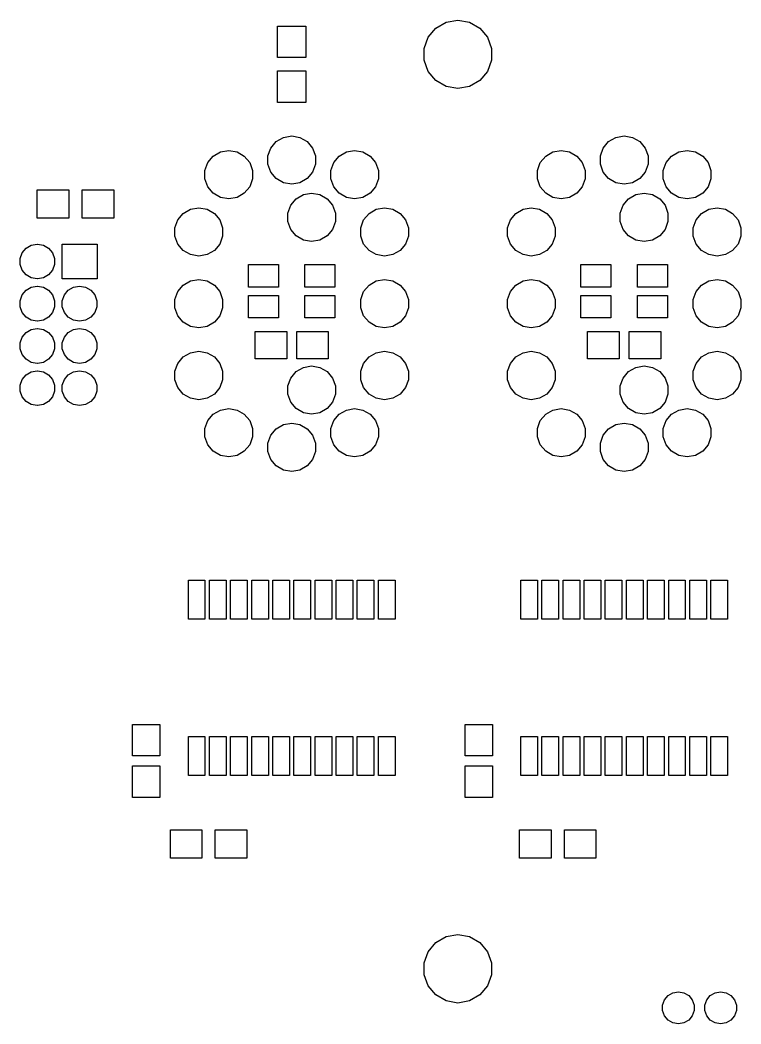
# Model space of a CAD drawing. Extents: x 74 to 226, y -103 to -43.
# Drawn here: x 73.7 to 117, y -103.3 to -42.9 of the extents above; entities that cross this region are included whole.
import ezdxf

# ---------------------------------------------------------------- set-up
doc = ezdxf.new("R2010")
doc.units = 0
doc.header["$MEASUREMENT"] = 0
doc.layers.add('BLACK', color=7, linetype='CONTINUOUS')

msp = doc.modelspace()

# ---------------------------------------------------------------- linework, layer by layer
at = {"layer": 'Black'}
for p, q in [((89.15, -45.2), (89.15, -43.3)), ((89.15, -43.3), (90.85, -43.3)), ((90.85, -43.3), (90.85, -45.2)), ((98.2179, -43.9711), (98.6773, -43.4236)), ((98.6773, -43.4236), (99.2962, -43.0663)), ((99.2962, -43.0663), (100, -42.9422)), ((100, -42.9422), (100.704, -43.0663)), ((100.704, -43.0663), (101.323, -43.4236)), ((101.323, -43.4236), (101.782, -43.9711)), ((97.9734, -44.6427), (98.2179, -43.9711)), ((101.782, -43.9711), (102.027, -44.6427)), ((97.9734, -45.3573), (97.9734, -44.6427)), ((102.027, -44.6427), (102.027, -45.3573)), ((90.85, -45.2), (89.15, -45.2)), ((98.2179, -46.0289), (97.9734, -45.3573)), ((102.027, -45.3573), (101.782, -46.0289)), ((89.15, -47.9), (89.15, -46)), ((89.15, -46), (90.85, -46)), ((90.85, -46), (90.85, -47.9)), ((98.6773, -46.5764), (98.2179, -46.0289)), ((101.782, -46.0289), (101.323, -46.5764)), ((99.2962, -46.9337), (98.6773, -46.5764)), ((100, -47.0578), (99.2962, -46.9337)), ((100.704, -46.9337), (100, -47.0578)), ((101.323, -46.5764), (100.704, -46.9337)), ((90.85, -47.9), (89.15, -47.9)), ((89.0644, -50.249), (89.5022, -49.9962)), ((89.5022, -49.9962), (90, -49.9085)), ((90, -49.9085), (90.4978, -49.9962)), ((90.4978, -49.9962), (90.9356, -50.249)), ((109.064, -50.249), (109.502, -49.9962)), ((109.502, -49.9962), (110, -49.9085)), ((110, -49.9085), (110.498, -49.9962)), ((110.498, -49.9962), (110.936, -50.249)), ((88.5666, -51.1112), (88.7395, -50.6362)), ((88.7395, -50.6362), (89.0644, -50.249)), ((90.9356, -50.249), (91.2605, -50.6362)), ((91.2605, -50.6362), (91.4334, -51.1112)), ((108.567, -51.1112), (108.739, -50.6362)), ((108.739, -50.6362), (109.064, -50.249)), ((110.936, -50.249), (111.261, -50.6362)), ((111.261, -50.6362), (111.433, -51.1112)), ((84.9535, -51.5102), (85.2784, -51.123)), ((85.2784, -51.123), (85.7162, -50.8702)), ((85.7162, -50.8702), (86.214, -50.7825)), ((86.214, -50.7825), (86.7118, -50.8702)), ((86.7118, -50.8702), (87.1496, -51.123)), ((87.1496, -51.123), (87.4745, -51.5102)), ((88.5666, -51.6168), (88.5666, -51.1112)), ((91.4334, -51.1112), (91.4334, -51.6168)), ((92.5255, -51.5102), (92.8504, -51.123)), ((92.8504, -51.123), (93.2882, -50.8702)), ((93.2882, -50.8702), (93.786, -50.7825)), ((93.786, -50.7825), (94.2838, -50.8702)), ((94.2838, -50.8702), (94.7216, -51.123)), ((94.7216, -51.123), (95.0465, -51.5102)), ((104.953, -51.5102), (105.278, -51.123)), ((105.278, -51.123), (105.716, -50.8702)), ((105.716, -50.8702), (106.214, -50.7825)), ((106.214, -50.7825), (106.712, -50.8702)), ((106.712, -50.8702), (107.15, -51.123)), ((107.15, -51.123), (107.475, -51.5102)), ((108.567, -51.6168), (108.567, -51.1112)), ((111.433, -51.1112), (111.433, -51.6168)), ((112.525, -51.5102), (112.85, -51.123)), ((112.85, -51.123), (113.288, -50.8702)), ((113.288, -50.8702), (113.786, -50.7825)), ((113.786, -50.7825), (114.284, -50.8702)), ((114.284, -50.8702), (114.722, -51.123)), ((114.722, -51.123), (115.047, -51.5102)), ((84.7806, -51.9852), (84.9535, -51.5102)), ((87.4745, -51.5102), (87.6474, -51.9852)), ((88.7395, -52.0918), (88.5666, -51.6168)), ((91.4334, -51.6168), (91.2605, -52.0918)), ((92.3526, -51.9852), (92.5255, -51.5102)), ((95.0465, -51.5102), (95.2194, -51.9852)), ((104.781, -51.9852), (104.953, -51.5102)), ((107.475, -51.5102), (107.647, -51.9852)), ((108.739, -52.0918), (108.567, -51.6168)), ((111.433, -51.6168), (111.261, -52.0918)), ((112.353, -51.9852), (112.525, -51.5102)), ((115.047, -51.5102), (115.219, -51.9852)), ((84.7806, -52.4908), (84.7806, -51.9852)), ((84.9535, -52.9658), (84.7806, -52.4908)), ((87.6474, -52.4908), (87.4745, -52.9658)), ((87.6474, -51.9852), (87.6474, -52.4908)), ((89.0644, -52.479), (88.7395, -52.0918)), ((89.5022, -52.7318), (89.0644, -52.479)), ((90.9356, -52.479), (90.4978, -52.7318)), ((91.2605, -52.0918), (90.9356, -52.479)), ((92.3526, -52.4908), (92.3526, -51.9852)), ((92.5255, -52.9658), (92.3526, -52.4908)), ((95.2194, -52.4908), (95.0465, -52.9658)), ((95.2194, -51.9852), (95.2194, -52.4908)), ((104.781, -52.4908), (104.781, -51.9852)), ((104.953, -52.9658), (104.781, -52.4908)), ((107.647, -52.4908), (107.475, -52.9658)), ((107.647, -51.9852), (107.647, -52.4908)), ((109.064, -52.479), (108.739, -52.0918)), ((109.502, -52.7318), (109.064, -52.479)), ((110.936, -52.479), (110.498, -52.7318)), ((111.261, -52.0918), (110.936, -52.479)), ((112.353, -52.4908), (112.353, -51.9852)), ((112.525, -52.9658), (112.353, -52.4908)), ((115.219, -52.4908), (115.047, -52.9658)), ((115.219, -51.9852), (115.219, -52.4908)), ((85.2784, -53.353), (84.9535, -52.9658)), ((87.4745, -52.9658), (87.1496, -53.353)), ((90, -52.8195), (89.5022, -52.7318)), ((90.4978, -52.7318), (90, -52.8195)), ((92.8504, -53.353), (92.5255, -52.9658)), ((95.0465, -52.9658), (94.7216, -53.353)), ((105.278, -53.353), (104.953, -52.9658)), ((107.475, -52.9658), (107.15, -53.353)), ((110, -52.8195), (109.502, -52.7318)), ((110.498, -52.7318), (110, -52.8195)), ((112.85, -53.353), (112.525, -52.9658)), ((115.047, -52.9658), (114.722, -53.353)), ((74.7, -54.85), (74.7, -53.15)), ((74.7, -53.15), (76.6, -53.15)), ((76.6, -53.15), (76.6, -54.85)), ((77.4, -54.85), (77.4, -53.15)), ((77.4, -53.15), (79.3, -53.15)), ((79.3, -53.15), (79.3, -54.85)), ((85.7162, -53.6058), (85.2784, -53.353)), ((86.214, -53.6935), (85.7162, -53.6058)), ((86.7118, -53.6058), (86.214, -53.6935)), ((87.1496, -53.353), (86.7118, -53.6058)), ((89.9395, -54.0752), (90.2644, -53.688)), ((90.2644, -53.688), (90.7022, -53.4352)), ((90.7022, -53.4352), (91.2, -53.3475)), ((91.2, -53.3475), (91.6978, -53.4352)), ((91.6978, -53.4352), (92.1356, -53.688)), ((92.1356, -53.688), (92.4605, -54.0752)), ((93.2882, -53.6058), (92.8504, -53.353)), ((93.786, -53.6935), (93.2882, -53.6058)), ((94.2838, -53.6058), (93.786, -53.6935)), ((94.7216, -53.353), (94.2838, -53.6058)), ((105.716, -53.6058), (105.278, -53.353)), ((106.214, -53.6935), (105.716, -53.6058)), ((106.712, -53.6058), (106.214, -53.6935)), ((107.15, -53.353), (106.712, -53.6058)), ((109.939, -54.0752), (110.264, -53.688)), ((110.264, -53.688), (110.702, -53.4352)), ((110.702, -53.4352), (111.2, -53.3475)), ((111.2, -53.3475), (111.698, -53.4352)), ((111.698, -53.4352), (112.136, -53.688)), ((112.136, -53.688), (112.461, -54.0752)), ((113.288, -53.6058), (112.85, -53.353)), ((113.786, -53.6935), (113.288, -53.6058)), ((114.284, -53.6058), (113.786, -53.6935)), ((114.722, -53.353), (114.284, -53.6058)), ((83.4764, -54.567), (83.9142, -54.3142)), ((83.9142, -54.3142), (84.412, -54.2265)), ((84.412, -54.2265), (84.9098, -54.3142)), ((84.9098, -54.3142), (85.3476, -54.567)), ((89.7666, -54.5502), (89.9395, -54.0752)), ((92.4605, -54.0752), (92.6334, -54.5502)), ((94.6524, -54.567), (95.0902, -54.3142)), ((95.0902, -54.3142), (95.588, -54.2265)), ((95.588, -54.2265), (96.0858, -54.3142)), ((96.0858, -54.3142), (96.5236, -54.567)), ((103.476, -54.567), (103.914, -54.3142)), ((103.914, -54.3142), (104.412, -54.2265)), ((104.412, -54.2265), (104.91, -54.3142)), ((104.91, -54.3142), (105.348, -54.567)), ((109.767, -54.5502), (109.939, -54.0752)), ((112.461, -54.0752), (112.633, -54.5502)), ((114.652, -54.567), (115.09, -54.3142)), ((115.09, -54.3142), (115.588, -54.2265)), ((115.588, -54.2265), (116.086, -54.3142)), ((116.086, -54.3142), (116.524, -54.567)), ((76.6, -54.85), (74.7, -54.85)), ((79.3, -54.85), (77.4, -54.85)), ((83.1515, -54.9542), (83.4764, -54.567)), ((85.3476, -54.567), (85.6725, -54.9542)), ((89.7666, -55.0558), (89.7666, -54.5502)), ((92.6334, -54.5502), (92.6334, -55.0558)), ((94.3275, -54.9542), (94.6524, -54.567)), ((96.5236, -54.567), (96.8485, -54.9542)), ((103.151, -54.9542), (103.476, -54.567)), ((105.348, -54.567), (105.673, -54.9542)), ((109.767, -55.0558), (109.767, -54.5502)), ((112.633, -54.5502), (112.633, -55.0558)), ((114.327, -54.9542), (114.652, -54.567)), ((116.524, -54.567), (116.849, -54.9542)), ((82.9786, -55.4292), (83.1515, -54.9542)), ((82.9786, -55.9348), (82.9786, -55.4292)), ((85.6725, -54.9542), (85.8454, -55.4292)), ((85.8454, -55.4292), (85.8454, -55.9348)), ((89.9395, -55.5308), (89.7666, -55.0558)), ((90.2644, -55.918), (89.9395, -55.5308)), ((92.4605, -55.5308), (92.1356, -55.918)), ((92.6334, -55.0558), (92.4605, -55.5308)), ((94.1546, -55.4292), (94.3275, -54.9542)), ((94.1546, -55.9348), (94.1546, -55.4292)), ((96.8485, -54.9542), (97.0214, -55.4292)), ((97.0214, -55.4292), (97.0214, -55.9348)), ((102.979, -55.4292), (103.151, -54.9542)), ((102.979, -55.9348), (102.979, -55.4292)), ((105.673, -54.9542), (105.845, -55.4292)), ((105.845, -55.4292), (105.845, -55.9348)), ((109.939, -55.5308), (109.767, -55.0558)), ((110.264, -55.918), (109.939, -55.5308)), ((112.461, -55.5308), (112.136, -55.918)), ((112.633, -55.0558), (112.461, -55.5308)), ((114.155, -55.4292), (114.327, -54.9542)), ((114.155, -55.9348), (114.155, -55.4292)), ((116.849, -54.9542), (117.021, -55.4292)), ((117.021, -55.4292), (117.021, -55.9348)), ((83.1515, -56.4098), (82.9786, -55.9348)), ((85.8454, -55.9348), (85.6725, -56.4098)), ((90.7022, -56.1708), (90.2644, -55.918)), ((92.1356, -55.918), (91.6978, -56.1708)), ((94.3275, -56.4098), (94.1546, -55.9348)), ((97.0214, -55.9348), (96.8485, -56.4098)), ((103.151, -56.4098), (102.979, -55.9348)), ((105.845, -55.9348), (105.673, -56.4098)), ((110.702, -56.1708), (110.264, -55.918)), ((112.136, -55.918), (111.698, -56.1708)), ((114.327, -56.4098), (114.155, -55.9348)), ((117.021, -55.9348), (116.849, -56.4098)), ((73.7867, -56.935), (74.0211, -56.6557)), ((74.0211, -56.6557), (74.3369, -56.4733)), ((74.3369, -56.4733), (74.696, -56.41)), ((74.696, -56.41), (74.704, -56.41)), ((74.704, -56.41), (75.0631, -56.4733)), ((75.0631, -56.4733), (75.3789, -56.6557)), ((75.3789, -56.6557), (75.6133, -56.935)), ((76.19, -58.51), (76.19, -56.41)), ((76.19, -56.41), (78.29, -56.41)), ((78.29, -56.41), (78.29, -58.51)), ((83.4764, -56.797), (83.1515, -56.4098)), ((85.6725, -56.4098), (85.3476, -56.797)), ((91.2, -56.2585), (90.7022, -56.1708)), ((91.6978, -56.1708), (91.2, -56.2585)), ((94.6524, -56.797), (94.3275, -56.4098)), ((96.8485, -56.4098), (96.5236, -56.797)), ((103.476, -56.797), (103.151, -56.4098)), ((105.673, -56.4098), (105.348, -56.797)), ((111.2, -56.2585), (110.702, -56.1708)), ((111.698, -56.1708), (111.2, -56.2585)), ((114.652, -56.797), (114.327, -56.4098)), ((116.849, -56.4098), (116.524, -56.797)), ((73.6619, -57.2777), (73.7867, -56.935)), ((73.6619, -57.6423), (73.6619, -57.2777)), ((75.6133, -56.935), (75.7381, -57.2777)), ((75.7381, -57.2777), (75.7381, -57.6423)), ((83.9142, -57.0498), (83.4764, -56.797)), ((84.412, -57.1375), (83.9142, -57.0498)), ((84.9098, -57.0498), (84.412, -57.1375)), ((85.3476, -56.797), (84.9098, -57.0498)), ((95.0902, -57.0498), (94.6524, -56.797)), ((95.588, -57.1375), (95.0902, -57.0498)), ((96.0858, -57.0498), (95.588, -57.1375)), ((96.5236, -56.797), (96.0858, -57.0498)), ((103.914, -57.0498), (103.476, -56.797)), ((104.412, -57.1375), (103.914, -57.0498)), ((104.91, -57.0498), (104.412, -57.1375)), ((105.348, -56.797), (104.91, -57.0498)), ((115.09, -57.0498), (114.652, -56.797)), ((115.588, -57.1375), (115.09, -57.0498)), ((116.086, -57.0498), (115.588, -57.1375)), ((116.524, -56.797), (116.086, -57.0498)), ((73.7867, -57.985), (73.6619, -57.6423)), ((75.7381, -57.6423), (75.6133, -57.985)), ((87.4, -59), (87.4, -57.65)), ((87.4, -57.65), (89.2, -57.65)), ((89.2, -57.65), (89.2, -59)), ((90.8, -59), (90.8, -57.65)), ((90.8, -57.65), (92.6, -57.65)), ((92.6, -57.65), (92.6, -59)), ((107.4, -59), (107.4, -57.65)), ((107.4, -57.65), (109.2, -57.65)), ((109.2, -57.65), (109.2, -59)), ((110.8, -59), (110.8, -57.65)), ((110.8, -57.65), (112.6, -57.65)), ((112.6, -57.65), (112.6, -59)), ((74.0211, -58.2643), (73.7867, -57.985)), ((74.3369, -58.4467), (74.0211, -58.2643)), ((74.696, -58.51), (74.3369, -58.4467)), ((74.704, -58.51), (74.696, -58.51)), ((75.0631, -58.4467), (74.704, -58.51)), ((75.3789, -58.2643), (75.0631, -58.4467)), ((75.6133, -57.985), (75.3789, -58.2643)), ((78.29, -58.51), (76.19, -58.51)), ((83.9142, -58.6322), (84.412, -58.5445)), ((84.412, -58.5445), (84.9098, -58.6322)), ((95.0902, -58.6322), (95.588, -58.5445)), ((95.588, -58.5445), (96.0858, -58.6322)), ((103.914, -58.6322), (104.412, -58.5445)), ((104.412, -58.5445), (104.91, -58.6322)), ((115.09, -58.6322), (115.588, -58.5445)), ((115.588, -58.5445), (116.086, -58.6322)), ((74.0211, -59.1957), (74.3369, -59.0133)), ((74.3369, -59.0133), (74.696, -58.95)), ((74.696, -58.95), (74.704, -58.95)), ((74.704, -58.95), (75.0631, -59.0133)), ((75.0631, -59.0133), (75.3789, -59.1957)), ((76.5611, -59.1957), (76.8769, -59.0133)), ((76.8769, -59.0133), (77.236, -58.95)), ((77.236, -58.95), (77.244, -58.95)), ((77.244, -58.95), (77.6031, -59.0133)), ((77.6031, -59.0133), (77.9189, -59.1957)), ((83.1515, -59.2722), (83.4764, -58.885)), ((83.4764, -58.885), (83.9142, -58.6322)), ((84.9098, -58.6322), (85.3476, -58.885)), ((85.3476, -58.885), (85.6725, -59.2722)), ((89.2, -59), (87.4, -59)), ((92.6, -59), (90.8, -59)), ((94.3275, -59.2722), (94.6524, -58.885)), ((94.6524, -58.885), (95.0902, -58.6322)), ((96.0858, -58.6322), (96.5236, -58.885)), ((96.5236, -58.885), (96.8485, -59.2722)), ((103.151, -59.2722), (103.476, -58.885)), ((103.476, -58.885), (103.914, -58.6322)), ((104.91, -58.6322), (105.348, -58.885)), ((105.348, -58.885), (105.673, -59.2722)), ((109.2, -59), (107.4, -59)), ((112.6, -59), (110.8, -59)), ((114.327, -59.2722), (114.652, -58.885)), ((114.652, -58.885), (115.09, -58.6322)), ((116.086, -58.6322), (116.524, -58.885)), ((116.524, -58.885), (116.849, -59.2722)), ((73.6619, -59.8177), (73.7867, -59.475)), ((73.7867, -59.475), (74.0211, -59.1957)), ((75.3789, -59.1957), (75.6133, -59.475)), ((75.6133, -59.475), (75.7381, -59.8177)), ((76.2019, -59.8177), (76.3267, -59.475)), ((76.3267, -59.475), (76.5611, -59.1957)), ((77.9189, -59.1957), (78.1533, -59.475)), ((78.1533, -59.475), (78.2781, -59.8177)), ((82.9786, -59.7472), (83.1515, -59.2722)), ((82.9786, -60.2528), (82.9786, -59.7472)), ((85.6725, -59.2722), (85.8454, -59.7472)), ((85.8454, -59.7472), (85.8454, -60.2528)), ((87.4, -60.85), (87.4, -59.5)), ((87.4, -59.5), (89.2, -59.5)), ((89.2, -59.5), (89.2, -60.85)), ((90.8, -60.85), (90.8, -59.5)), ((90.8, -59.5), (92.6, -59.5)), ((92.6, -59.5), (92.6, -60.85)), ((94.1546, -59.7472), (94.3275, -59.2722)), ((94.1546, -60.2528), (94.1546, -59.7472)), ((96.8485, -59.2722), (97.0214, -59.7472)), ((97.0214, -59.7472), (97.0214, -60.2528)), ((102.979, -59.7472), (103.151, -59.2722)), ((102.979, -60.2528), (102.979, -59.7472)), ((105.673, -59.2722), (105.845, -59.7472)), ((105.845, -59.7472), (105.845, -60.2528)), ((107.4, -60.85), (107.4, -59.5)), ((107.4, -59.5), (109.2, -59.5)), ((109.2, -59.5), (109.2, -60.85)), ((110.8, -60.85), (110.8, -59.5)), ((110.8, -59.5), (112.6, -59.5)), ((112.6, -59.5), (112.6, -60.85)), ((114.155, -59.7472), (114.327, -59.2722)), ((114.155, -60.2528), (114.155, -59.7472)), ((116.849, -59.2722), (117.021, -59.7472)), ((117.021, -59.7472), (117.021, -60.2528)), ((73.6619, -60.1823), (73.6619, -59.8177)), ((73.7867, -60.525), (73.6619, -60.1823)), ((75.7381, -60.1823), (75.6133, -60.525)), ((75.7381, -59.8177), (75.7381, -60.1823)), ((76.2019, -60.1823), (76.2019, -59.8177)), ((76.3267, -60.525), (76.2019, -60.1823)), ((78.2781, -60.1823), (78.1533, -60.525)), ((78.2781, -59.8177), (78.2781, -60.1823)), ((83.1515, -60.7278), (82.9786, -60.2528)), ((85.8454, -60.2528), (85.6725, -60.7278)), ((94.3275, -60.7278), (94.1546, -60.2528)), ((97.0214, -60.2528), (96.8485, -60.7278)), ((103.151, -60.7278), (102.979, -60.2528)), ((105.845, -60.2528), (105.673, -60.7278)), ((114.327, -60.7278), (114.155, -60.2528)), ((117.021, -60.2528), (116.849, -60.7278)), ((74.0211, -60.8043), (73.7867, -60.525)), ((74.3369, -60.9867), (74.0211, -60.8043)), ((75.3789, -60.8043), (75.0631, -60.9867)), ((75.6133, -60.525), (75.3789, -60.8043)), ((76.5611, -60.8043), (76.3267, -60.525)), ((76.8769, -60.9867), (76.5611, -60.8043)), ((77.9189, -60.8043), (77.6031, -60.9867)), ((78.1533, -60.525), (77.9189, -60.8043)), ((83.4764, -61.115), (83.1515, -60.7278)), ((85.6725, -60.7278), (85.3476, -61.115)), ((89.2, -60.85), (87.4, -60.85)), ((92.6, -60.85), (90.8, -60.85)), ((94.6524, -61.115), (94.3275, -60.7278)), ((96.8485, -60.7278), (96.5236, -61.115)), ((103.476, -61.115), (103.151, -60.7278)), ((105.673, -60.7278), (105.348, -61.115)), ((109.2, -60.85), (107.4, -60.85)), ((112.6, -60.85), (110.8, -60.85)), ((114.652, -61.115), (114.327, -60.7278)), ((116.849, -60.7278), (116.524, -61.115)), ((74.0211, -61.7357), (74.3369, -61.5533)), ((74.696, -61.05), (74.3369, -60.9867)), ((74.3369, -61.5533), (74.696, -61.49)), ((74.704, -61.05), (74.696, -61.05)), ((74.696, -61.49), (74.704, -61.49)), ((75.0631, -60.9867), (74.704, -61.05)), ((74.704, -61.49), (75.0631, -61.5533)), ((75.0631, -61.5533), (75.3789, -61.7357)), ((76.5611, -61.7357), (76.8769, -61.5533)), ((77.236, -61.05), (76.8769, -60.9867)), ((76.8769, -61.5533), (77.236, -61.49)), ((77.244, -61.05), (77.236, -61.05)), ((77.236, -61.49), (77.244, -61.49)), ((77.6031, -60.9867), (77.244, -61.05)), ((77.244, -61.49), (77.6031, -61.5533)), ((77.6031, -61.5533), (77.9189, -61.7357)), ((83.9142, -61.3678), (83.4764, -61.115)), ((84.412, -61.4555), (83.9142, -61.3678)), ((84.9098, -61.3678), (84.412, -61.4555)), ((85.3476, -61.115), (84.9098, -61.3678)), ((95.0902, -61.3678), (94.6524, -61.115)), ((95.588, -61.4555), (95.0902, -61.3678)), ((96.0858, -61.3678), (95.588, -61.4555)), ((96.5236, -61.115), (96.0858, -61.3678)), ((103.914, -61.3678), (103.476, -61.115)), ((104.412, -61.4555), (103.914, -61.3678)), ((104.91, -61.3678), (104.412, -61.4555)), ((105.348, -61.115), (104.91, -61.3678)), ((115.09, -61.3678), (114.652, -61.115)), ((115.588, -61.4555), (115.09, -61.3678)), ((116.086, -61.3678), (115.588, -61.4555)), ((116.524, -61.115), (116.086, -61.3678)), ((73.6619, -62.3577), (73.7867, -62.015)), ((73.7867, -62.015), (74.0211, -61.7357)), ((75.3789, -61.7357), (75.6133, -62.015)), ((75.6133, -62.015), (75.7381, -62.3577)), ((76.2019, -62.3577), (76.3267, -62.015)), ((76.3267, -62.015), (76.5611, -61.7357)), ((77.9189, -61.7357), (78.1533, -62.015)), ((78.1533, -62.015), (78.2781, -62.3577)), ((87.8, -63.325), (87.8, -61.675)), ((87.8, -61.675), (89.7, -61.675)), ((89.7, -61.675), (89.7, -63.325)), ((90.3, -63.325), (90.3, -61.675)), ((90.3, -61.675), (92.2, -61.675)), ((92.2, -61.675), (92.2, -63.325)), ((107.8, -63.325), (107.8, -61.675)), ((107.8, -61.675), (109.7, -61.675)), ((109.7, -61.675), (109.7, -63.325)), ((110.3, -63.325), (110.3, -61.675)), ((110.3, -61.675), (112.2, -61.675)), ((112.2, -61.675), (112.2, -63.325)), ((73.6619, -62.7223), (73.6619, -62.3577)), ((73.7867, -63.065), (73.6619, -62.7223)), ((75.7381, -62.7223), (75.6133, -63.065)), ((75.7381, -62.3577), (75.7381, -62.7223)), ((76.2019, -62.7223), (76.2019, -62.3577)), ((76.3267, -63.065), (76.2019, -62.7223)), ((78.2781, -62.7223), (78.1533, -63.065)), ((78.2781, -62.3577), (78.2781, -62.7223)), ((74.0211, -63.3443), (73.7867, -63.065)), ((74.3369, -63.5267), (74.0211, -63.3443)), ((75.3789, -63.3443), (75.0631, -63.5267)), ((75.6133, -63.065), (75.3789, -63.3443)), ((76.5611, -63.3443), (76.3267, -63.065)), ((76.8769, -63.5267), (76.5611, -63.3443)), ((77.9189, -63.3443), (77.6031, -63.5267)), ((78.1533, -63.065), (77.9189, -63.3443)), ((83.1515, -63.5902), (83.4764, -63.203)), ((83.4764, -63.203), (83.9142, -62.9502)), ((83.9142, -62.9502), (84.412, -62.8625)), ((84.412, -62.8625), (84.9098, -62.9502)), ((84.9098, -62.9502), (85.3476, -63.203)), ((85.3476, -63.203), (85.6725, -63.5902)), ((89.7, -63.325), (87.8, -63.325)), ((92.2, -63.325), (90.3, -63.325)), ((94.3275, -63.5902), (94.6524, -63.203)), ((94.6524, -63.203), (95.0902, -62.9502)), ((95.0902, -62.9502), (95.588, -62.8625)), ((95.588, -62.8625), (96.0858, -62.9502)), ((96.0858, -62.9502), (96.5236, -63.203)), ((96.5236, -63.203), (96.8485, -63.5902)), ((103.151, -63.5902), (103.476, -63.203)), ((103.476, -63.203), (103.914, -62.9502)), ((103.914, -62.9502), (104.412, -62.8625)), ((104.412, -62.8625), (104.91, -62.9502)), ((104.91, -62.9502), (105.348, -63.203)), ((105.348, -63.203), (105.673, -63.5902)), ((109.7, -63.325), (107.8, -63.325)), ((112.2, -63.325), (110.3, -63.325)), ((114.327, -63.5902), (114.652, -63.203)), ((114.652, -63.203), (115.09, -62.9502)), ((115.09, -62.9502), (115.588, -62.8625)), ((115.588, -62.8625), (116.086, -62.9502)), ((116.086, -62.9502), (116.524, -63.203)), ((116.524, -63.203), (116.849, -63.5902)), ((74.696, -63.59), (74.3369, -63.5267)), ((74.704, -63.59), (74.696, -63.59)), ((75.0631, -63.5267), (74.704, -63.59)), ((77.236, -63.59), (76.8769, -63.5267)), ((77.244, -63.59), (77.236, -63.59)), ((77.6031, -63.5267), (77.244, -63.59)), ((82.9786, -64.0652), (83.1515, -63.5902)), ((85.6725, -63.5902), (85.8454, -64.0652)), ((90.2644, -64.082), (90.7022, -63.8292)), ((90.7022, -63.8292), (91.2, -63.7415)), ((91.2, -63.7415), (91.6978, -63.8292)), ((91.6978, -63.8292), (92.1356, -64.082)), ((94.1546, -64.0652), (94.3275, -63.5902)), ((96.8485, -63.5902), (97.0214, -64.0652)), ((102.979, -64.0652), (103.151, -63.5902)), ((105.673, -63.5902), (105.845, -64.0652)), ((110.264, -64.082), (110.702, -63.8292)), ((110.702, -63.8292), (111.2, -63.7415)), ((111.2, -63.7415), (111.698, -63.8292)), ((111.698, -63.8292), (112.136, -64.082)), ((114.155, -64.0652), (114.327, -63.5902)), ((116.849, -63.5902), (117.021, -64.0652)), ((73.6619, -64.8977), (73.7867, -64.555)), ((73.7867, -64.555), (74.0211, -64.2757)), ((74.0211, -64.2757), (74.3369, -64.0933)), ((74.3369, -64.0933), (74.696, -64.03)), ((74.696, -64.03), (74.704, -64.03)), ((74.704, -64.03), (75.0631, -64.0933)), ((75.0631, -64.0933), (75.3789, -64.2757)), ((75.3789, -64.2757), (75.6133, -64.555)), ((75.6133, -64.555), (75.7381, -64.8977)), ((76.2019, -64.8977), (76.3267, -64.555)), ((76.3267, -64.555), (76.5611, -64.2757)), ((76.5611, -64.2757), (76.8769, -64.0933)), ((76.8769, -64.0933), (77.236, -64.03)), ((77.236, -64.03), (77.244, -64.03)), ((77.244, -64.03), (77.6031, -64.0933)), ((77.6031, -64.0933), (77.9189, -64.2757)), ((77.9189, -64.2757), (78.1533, -64.555)), ((78.1533, -64.555), (78.2781, -64.8977)), ((82.9786, -64.5708), (82.9786, -64.0652)), ((83.1515, -65.0458), (82.9786, -64.5708)), ((85.8454, -64.5708), (85.6725, -65.0458)), ((85.8454, -64.0652), (85.8454, -64.5708)), ((89.7666, -64.9442), (89.9395, -64.4692)), ((89.9395, -64.4692), (90.2644, -64.082)), ((92.1356, -64.082), (92.4605, -64.4692)), ((92.4605, -64.4692), (92.6334, -64.9442)), ((94.1546, -64.5708), (94.1546, -64.0652)), ((94.3275, -65.0458), (94.1546, -64.5708)), ((97.0214, -64.5708), (96.8485, -65.0458)), ((97.0214, -64.0652), (97.0214, -64.5708)), ((102.979, -64.5708), (102.979, -64.0652)), ((103.151, -65.0458), (102.979, -64.5708)), ((105.845, -64.5708), (105.673, -65.0458)), ((105.845, -64.0652), (105.845, -64.5708)), ((109.767, -64.9442), (109.939, -64.4692)), ((109.939, -64.4692), (110.264, -64.082)), ((112.136, -64.082), (112.461, -64.4692)), ((112.461, -64.4692), (112.633, -64.9442)), ((114.155, -64.5708), (114.155, -64.0652)), ((114.327, -65.0458), (114.155, -64.5708)), ((117.021, -64.5708), (116.849, -65.0458)), ((117.021, -64.0652), (117.021, -64.5708)), ((73.6619, -65.2623), (73.6619, -64.8977)), ((75.7381, -64.8977), (75.7381, -65.2623)), ((76.2019, -65.2623), (76.2019, -64.8977)), ((78.2781, -64.8977), (78.2781, -65.2623)), ((83.4764, -65.433), (83.1515, -65.0458)), ((85.6725, -65.0458), (85.3476, -65.433)), ((89.7666, -65.4498), (89.7666, -64.9442)), ((92.6334, -64.9442), (92.6334, -65.4498)), ((94.6524, -65.433), (94.3275, -65.0458)), ((96.8485, -65.0458), (96.5236, -65.433)), ((103.476, -65.433), (103.151, -65.0458)), ((105.673, -65.0458), (105.348, -65.433)), ((109.767, -65.4498), (109.767, -64.9442)), ((112.633, -64.9442), (112.633, -65.4498)), ((114.652, -65.433), (114.327, -65.0458)), ((116.849, -65.0458), (116.524, -65.433)), ((73.7867, -65.605), (73.6619, -65.2623)), ((74.0211, -65.8843), (73.7867, -65.605)), ((75.6133, -65.605), (75.3789, -65.8843)), ((75.7381, -65.2623), (75.6133, -65.605)), ((76.3267, -65.605), (76.2019, -65.2623)), ((76.5611, -65.8843), (76.3267, -65.605)), ((78.1533, -65.605), (77.9189, -65.8843)), ((78.2781, -65.2623), (78.1533, -65.605)), ((83.9142, -65.6858), (83.4764, -65.433)), ((84.412, -65.7735), (83.9142, -65.6858)), ((84.9098, -65.6858), (84.412, -65.7735)), ((85.3476, -65.433), (84.9098, -65.6858)), ((89.9395, -65.9248), (89.7666, -65.4498)), ((92.6334, -65.4498), (92.4605, -65.9248)), ((95.0902, -65.6858), (94.6524, -65.433)), ((95.588, -65.7735), (95.0902, -65.6858)), ((96.0858, -65.6858), (95.588, -65.7735)), ((96.5236, -65.433), (96.0858, -65.6858)), ((103.914, -65.6858), (103.476, -65.433)), ((104.412, -65.7735), (103.914, -65.6858)), ((104.91, -65.6858), (104.412, -65.7735)), ((105.348, -65.433), (104.91, -65.6858)), ((109.939, -65.9248), (109.767, -65.4498)), ((112.633, -65.4498), (112.461, -65.9248)), ((115.09, -65.6858), (114.652, -65.433)), ((115.588, -65.7735), (115.09, -65.6858)), ((116.086, -65.6858), (115.588, -65.7735)), ((116.524, -65.433), (116.086, -65.6858)), ((74.3369, -66.0667), (74.0211, -65.8843)), ((74.696, -66.13), (74.3369, -66.0667)), ((74.704, -66.13), (74.696, -66.13)), ((75.0631, -66.0667), (74.704, -66.13)), ((75.3789, -65.8843), (75.0631, -66.0667)), ((76.8769, -66.0667), (76.5611, -65.8843)), ((77.236, -66.13), (76.8769, -66.0667)), ((77.244, -66.13), (77.236, -66.13)), ((77.6031, -66.0667), (77.244, -66.13)), ((77.9189, -65.8843), (77.6031, -66.0667)), ((85.2784, -66.647), (85.7162, -66.3942)), ((85.7162, -66.3942), (86.214, -66.3065)), ((86.214, -66.3065), (86.7118, -66.3942)), ((86.7118, -66.3942), (87.1496, -66.647)), ((90.2644, -66.312), (89.9395, -65.9248)), ((90.7022, -66.5648), (90.2644, -66.312)), ((92.1356, -66.312), (91.6978, -66.5648)), ((92.4605, -65.9248), (92.1356, -66.312)), ((92.8504, -66.647), (93.2882, -66.3942)), ((93.2882, -66.3942), (93.786, -66.3065)), ((93.786, -66.3065), (94.2838, -66.3942)), ((94.2838, -66.3942), (94.7216, -66.647)), ((105.278, -66.647), (105.716, -66.3942)), ((105.716, -66.3942), (106.214, -66.3065)), ((106.214, -66.3065), (106.712, -66.3942)), ((106.712, -66.3942), (107.15, -66.647)), ((110.264, -66.312), (109.939, -65.9248)), ((110.702, -66.5648), (110.264, -66.312)), ((112.136, -66.312), (111.698, -66.5648)), ((112.461, -65.9248), (112.136, -66.312)), ((112.85, -66.647), (113.288, -66.3942)), ((113.288, -66.3942), (113.786, -66.3065)), ((113.786, -66.3065), (114.284, -66.3942)), ((114.284, -66.3942), (114.722, -66.647)), ((84.9535, -67.0342), (85.2784, -66.647)), ((87.1496, -66.647), (87.4745, -67.0342)), ((91.2, -66.6525), (90.7022, -66.5648)), ((91.6978, -66.5648), (91.2, -66.6525)), ((92.5255, -67.0342), (92.8504, -66.647)), ((94.7216, -66.647), (95.0465, -67.0342)), ((104.953, -67.0342), (105.278, -66.647)), ((107.15, -66.647), (107.475, -67.0342)), ((111.2, -66.6525), (110.702, -66.5648)), ((111.698, -66.5648), (111.2, -66.6525)), ((112.525, -67.0342), (112.85, -66.647)), ((114.722, -66.647), (115.047, -67.0342)), ((84.7806, -67.5092), (84.9535, -67.0342)), ((84.7806, -68.0148), (84.7806, -67.5092)), ((87.4745, -67.0342), (87.6474, -67.5092)), ((87.6474, -67.5092), (87.6474, -68.0148)), ((88.7395, -67.9082), (89.0644, -67.521)), ((89.0644, -67.521), (89.5022, -67.2682)), ((89.5022, -67.2682), (90, -67.1805)), ((90, -67.1805), (90.4978, -67.2682)), ((90.4978, -67.2682), (90.9356, -67.521)), ((90.9356, -67.521), (91.2605, -67.9082)), ((92.3526, -67.5092), (92.5255, -67.0342)), ((92.3526, -68.0148), (92.3526, -67.5092)), ((95.0465, -67.0342), (95.2194, -67.5092)), ((95.2194, -67.5092), (95.2194, -68.0148)), ((104.781, -67.5092), (104.953, -67.0342)), ((104.781, -68.0148), (104.781, -67.5092)), ((107.475, -67.0342), (107.647, -67.5092)), ((107.647, -67.5092), (107.647, -68.0148)), ((108.739, -67.9082), (109.064, -67.521)), ((109.064, -67.521), (109.502, -67.2682)), ((109.502, -67.2682), (110, -67.1805)), ((110, -67.1805), (110.498, -67.2682)), ((110.498, -67.2682), (110.936, -67.521)), ((110.936, -67.521), (111.261, -67.9082)), ((112.353, -67.5092), (112.525, -67.0342)), ((112.353, -68.0148), (112.353, -67.5092)), ((115.047, -67.0342), (115.219, -67.5092)), ((115.219, -67.5092), (115.219, -68.0148)), ((84.9535, -68.4898), (84.7806, -68.0148)), ((87.6474, -68.0148), (87.4745, -68.4898)), ((88.5666, -68.3832), (88.7395, -67.9082)), ((91.2605, -67.9082), (91.4334, -68.3832)), ((92.5255, -68.4898), (92.3526, -68.0148)), ((95.2194, -68.0148), (95.0465, -68.4898)), ((104.953, -68.4898), (104.781, -68.0148)), ((107.647, -68.0148), (107.475, -68.4898)), ((108.567, -68.3832), (108.739, -67.9082)), ((111.261, -67.9082), (111.433, -68.3832)), ((112.525, -68.4898), (112.353, -68.0148)), ((115.219, -68.0148), (115.047, -68.4898)), ((85.2784, -68.877), (84.9535, -68.4898)), ((87.4745, -68.4898), (87.1496, -68.877)), ((88.5666, -68.8888), (88.5666, -68.3832)), ((91.4334, -68.3832), (91.4334, -68.8888)), ((92.8504, -68.877), (92.5255, -68.4898)), ((95.0465, -68.4898), (94.7216, -68.877)), ((105.278, -68.877), (104.953, -68.4898)), ((107.475, -68.4898), (107.15, -68.877)), ((108.567, -68.8888), (108.567, -68.3832)), ((111.433, -68.3832), (111.433, -68.8888)), ((112.85, -68.877), (112.525, -68.4898)), ((115.047, -68.4898), (114.722, -68.877)), ((85.7162, -69.1298), (85.2784, -68.877)), ((86.214, -69.2175), (85.7162, -69.1298)), ((86.7118, -69.1298), (86.214, -69.2175)), ((87.1496, -68.877), (86.7118, -69.1298)), ((88.7395, -69.3638), (88.5666, -68.8888)), ((89.0644, -69.751), (88.7395, -69.3638)), ((91.2605, -69.3638), (90.9356, -69.751)), ((91.4334, -68.8888), (91.2605, -69.3638)), ((93.2882, -69.1298), (92.8504, -68.877)), ((93.786, -69.2175), (93.2882, -69.1298)), ((94.2838, -69.1298), (93.786, -69.2175)), ((94.7216, -68.877), (94.2838, -69.1298)), ((105.716, -69.1298), (105.278, -68.877)), ((106.214, -69.2175), (105.716, -69.1298)), ((106.712, -69.1298), (106.214, -69.2175)), ((107.15, -68.877), (106.712, -69.1298)), ((108.739, -69.3638), (108.567, -68.8888)), ((109.064, -69.751), (108.739, -69.3638)), ((111.261, -69.3638), (110.936, -69.751)), ((111.433, -68.8888), (111.261, -69.3638)), ((113.288, -69.1298), (112.85, -68.877)), ((113.786, -69.2175), (113.288, -69.1298)), ((114.284, -69.1298), (113.786, -69.2175)), ((114.722, -68.877), (114.284, -69.1298)), ((89.5022, -70.0038), (89.0644, -69.751)), ((90, -70.0915), (89.5022, -70.0038)), ((90.4978, -70.0038), (90, -70.0915)), ((90.9356, -69.751), (90.4978, -70.0038)), ((109.502, -70.0038), (109.064, -69.751)), ((110, -70.0915), (109.502, -70.0038)), ((110.498, -70.0038), (110, -70.0915)), ((110.936, -69.751), (110.498, -70.0038)), ((83.785, -78.975), (83.785, -76.625)), ((83.785, -76.625), (84.785, -76.625)), ((84.785, -76.625), (84.785, -78.975)), ((85.055, -78.975), (85.055, -76.625)), ((85.055, -76.625), (86.055, -76.625)), ((86.055, -76.625), (86.055, -78.975)), ((86.325, -78.975), (86.325, -76.625)), ((86.325, -76.625), (87.325, -76.625)), ((87.325, -76.625), (87.325, -78.975)), ((87.595, -78.975), (87.595, -76.625)), ((87.595, -76.625), (88.595, -76.625)), ((88.595, -76.625), (88.595, -78.975)), ((88.865, -78.975), (88.865, -76.625)), ((88.865, -76.625), (89.865, -76.625)), ((89.865, -76.625), (89.865, -78.975)), ((90.135, -78.975), (90.135, -76.625)), ((90.135, -76.625), (91.135, -76.625)), ((91.135, -76.625), (91.135, -78.975)), ((91.405, -78.975), (91.405, -76.625)), ((91.405, -76.625), (92.405, -76.625)), ((92.405, -76.625), (92.405, -78.975)), ((92.675, -78.975), (92.675, -76.625)), ((92.675, -76.625), (93.675, -76.625)), ((93.675, -76.625), (93.675, -78.975)), ((93.945, -78.975), (93.945, -76.625)), ((93.945, -76.625), (94.945, -76.625)), ((94.945, -76.625), (94.945, -78.975)), ((95.215, -78.975), (95.215, -76.625)), ((95.215, -76.625), (96.215, -76.625)), ((96.215, -76.625), (96.215, -78.975)), ((103.785, -78.975), (103.785, -76.625)), ((103.785, -76.625), (104.785, -76.625)), ((104.785, -76.625), (104.785, -78.975)), ((105.055, -78.975), (105.055, -76.625)), ((105.055, -76.625), (106.055, -76.625)), ((106.055, -76.625), (106.055, -78.975)), ((106.325, -78.975), (106.325, -76.625)), ((106.325, -76.625), (107.325, -76.625)), ((107.325, -76.625), (107.325, -78.975)), ((107.595, -78.975), (107.595, -76.625)), ((107.595, -76.625), (108.595, -76.625)), ((108.595, -76.625), (108.595, -78.975)), ((108.865, -78.975), (108.865, -76.625)), ((108.865, -76.625), (109.865, -76.625)), ((109.865, -76.625), (109.865, -78.975)), ((110.135, -78.975), (110.135, -76.625)), ((110.135, -76.625), (111.135, -76.625)), ((111.135, -76.625), (111.135, -78.975)), ((111.405, -78.975), (111.405, -76.625)), ((111.405, -76.625), (112.405, -76.625)), ((112.405, -76.625), (112.405, -78.975)), ((112.675, -78.975), (112.675, -76.625)), ((112.675, -76.625), (113.675, -76.625)), ((113.675, -76.625), (113.675, -78.975)), ((113.945, -78.975), (113.945, -76.625)), ((113.945, -76.625), (114.945, -76.625)), ((114.945, -76.625), (114.945, -78.975)), ((115.215, -78.975), (115.215, -76.625)), ((115.215, -76.625), (116.215, -76.625)), ((116.215, -76.625), (116.215, -78.975)), ((84.785, -78.975), (83.785, -78.975)), ((86.055, -78.975), (85.055, -78.975)), ((87.325, -78.975), (86.325, -78.975)), ((88.595, -78.975), (87.595, -78.975)), ((89.865, -78.975), (88.865, -78.975)), ((91.135, -78.975), (90.135, -78.975)), ((92.405, -78.975), (91.405, -78.975)), ((93.675, -78.975), (92.675, -78.975)), ((94.945, -78.975), (93.945, -78.975)), ((96.215, -78.975), (95.215, -78.975)), ((104.785, -78.975), (103.785, -78.975)), ((106.055, -78.975), (105.055, -78.975)), ((107.325, -78.975), (106.325, -78.975)), ((108.595, -78.975), (107.595, -78.975)), ((109.865, -78.975), (108.865, -78.975)), ((111.135, -78.975), (110.135, -78.975)), ((112.405, -78.975), (111.405, -78.975)), ((113.675, -78.975), (112.675, -78.975)), ((114.945, -78.975), (113.945, -78.975)), ((116.215, -78.975), (115.215, -78.975)), ((80.425, -87.2), (80.425, -85.3)), ((80.425, -85.3), (82.075, -85.3)), ((82.075, -85.3), (82.075, -87.2)), ((100.425, -87.2), (100.425, -85.3)), ((100.425, -85.3), (102.075, -85.3)), ((102.075, -85.3), (102.075, -87.2)), ((83.785, -88.375), (83.785, -86.025)), ((83.785, -86.025), (84.785, -86.025)), ((84.785, -86.025), (84.785, -88.375)), ((85.055, -88.375), (85.055, -86.025)), ((85.055, -86.025), (86.055, -86.025)), ((86.055, -86.025), (86.055, -88.375)), ((86.325, -88.375), (86.325, -86.025)), ((86.325, -86.025), (87.325, -86.025)), ((87.325, -86.025), (87.325, -88.375)), ((87.595, -88.375), (87.595, -86.025)), ((87.595, -86.025), (88.595, -86.025)), ((88.595, -86.025), (88.595, -88.375)), ((88.865, -88.375), (88.865, -86.025)), ((88.865, -86.025), (89.865, -86.025)), ((89.865, -86.025), (89.865, -88.375)), ((90.135, -88.375), (90.135, -86.025)), ((90.135, -86.025), (91.135, -86.025)), ((91.135, -86.025), (91.135, -88.375)), ((91.405, -88.375), (91.405, -86.025)), ((91.405, -86.025), (92.405, -86.025)), ((92.405, -86.025), (92.405, -88.375)), ((92.675, -88.375), (92.675, -86.025)), ((92.675, -86.025), (93.675, -86.025)), ((93.675, -86.025), (93.675, -88.375)), ((93.945, -88.375), (93.945, -86.025)), ((93.945, -86.025), (94.945, -86.025)), ((94.945, -86.025), (94.945, -88.375)), ((95.215, -88.375), (95.215, -86.025)), ((95.215, -86.025), (96.215, -86.025)), ((96.215, -86.025), (96.215, -88.375)), ((103.785, -88.375), (103.785, -86.025)), ((103.785, -86.025), (104.785, -86.025)), ((104.785, -86.025), (104.785, -88.375)), ((105.055, -88.375), (105.055, -86.025)), ((105.055, -86.025), (106.055, -86.025)), ((106.055, -86.025), (106.055, -88.375)), ((106.325, -88.375), (106.325, -86.025)), ((106.325, -86.025), (107.325, -86.025)), ((107.325, -86.025), (107.325, -88.375)), ((107.595, -88.375), (107.595, -86.025)), ((107.595, -86.025), (108.595, -86.025)), ((108.595, -86.025), (108.595, -88.375)), ((108.865, -88.375), (108.865, -86.025)), ((108.865, -86.025), (109.865, -86.025)), ((109.865, -86.025), (109.865, -88.375)), ((110.135, -88.375), (110.135, -86.025)), ((110.135, -86.025), (111.135, -86.025)), ((111.135, -86.025), (111.135, -88.375)), ((111.405, -88.375), (111.405, -86.025)), ((111.405, -86.025), (112.405, -86.025)), ((112.405, -86.025), (112.405, -88.375)), ((112.675, -88.375), (112.675, -86.025)), ((112.675, -86.025), (113.675, -86.025)), ((113.675, -86.025), (113.675, -88.375)), ((113.945, -88.375), (113.945, -86.025)), ((113.945, -86.025), (114.945, -86.025)), ((114.945, -86.025), (114.945, -88.375)), ((115.215, -88.375), (115.215, -86.025)), ((115.215, -86.025), (116.215, -86.025)), ((116.215, -86.025), (116.215, -88.375)), ((82.075, -87.2), (80.425, -87.2)), ((102.075, -87.2), (100.425, -87.2)), ((80.425, -89.7), (80.425, -87.8)), ((80.425, -87.8), (82.075, -87.8)), ((82.075, -87.8), (82.075, -89.7)), ((100.425, -89.7), (100.425, -87.8)), ((100.425, -87.8), (102.075, -87.8)), ((102.075, -87.8), (102.075, -89.7)), ((84.785, -88.375), (83.785, -88.375)), ((86.055, -88.375), (85.055, -88.375)), ((87.325, -88.375), (86.325, -88.375)), ((88.595, -88.375), (87.595, -88.375)), ((89.865, -88.375), (88.865, -88.375)), ((91.135, -88.375), (90.135, -88.375)), ((92.405, -88.375), (91.405, -88.375)), ((93.675, -88.375), (92.675, -88.375)), ((94.945, -88.375), (93.945, -88.375)), ((96.215, -88.375), (95.215, -88.375)), ((104.785, -88.375), (103.785, -88.375)), ((106.055, -88.375), (105.055, -88.375)), ((107.325, -88.375), (106.325, -88.375)), ((108.595, -88.375), (107.595, -88.375)), ((109.865, -88.375), (108.865, -88.375)), ((111.135, -88.375), (110.135, -88.375)), ((112.405, -88.375), (111.405, -88.375)), ((113.675, -88.375), (112.675, -88.375)), ((114.945, -88.375), (113.945, -88.375)), ((116.215, -88.375), (115.215, -88.375)), ((82.075, -89.7), (80.425, -89.7)), ((102.075, -89.7), (100.425, -89.7)), ((82.7, -93.35), (82.7, -91.65)), ((82.7, -91.65), (84.6, -91.65)), ((84.6, -91.65), (84.6, -93.35)), ((85.4, -93.35), (85.4, -91.65)), ((85.4, -91.65), (87.3, -91.65)), ((87.3, -91.65), (87.3, -93.35)), ((103.7, -93.35), (103.7, -91.65)), ((103.7, -91.65), (105.6, -91.65)), ((105.6, -91.65), (105.6, -93.35)), ((106.4, -93.35), (106.4, -91.65)), ((106.4, -91.65), (108.3, -91.65)), ((108.3, -91.65), (108.3, -93.35)), ((84.6, -93.35), (82.7, -93.35)), ((87.3, -93.35), (85.4, -93.35)), ((105.6, -93.35), (103.7, -93.35)), ((108.3, -93.35), (106.4, -93.35)), ((98.6773, -98.4236), (99.2962, -98.0663)), ((99.2962, -98.0663), (100, -97.9422)), ((100, -97.9422), (100.704, -98.0663)), ((100.704, -98.0663), (101.323, -98.4236)), ((97.9734, -99.6427), (98.2179, -98.9711)), ((98.2179, -98.9711), (98.6773, -98.4236)), ((101.323, -98.4236), (101.782, -98.9711)), ((101.782, -98.9711), (102.027, -99.6427)), ((97.9734, -100.357), (97.9734, -99.6427)), ((102.027, -99.6427), (102.027, -100.357)), ((98.2179, -101.029), (97.9734, -100.357)), ((102.027, -100.357), (101.782, -101.029)), ((98.6773, -101.576), (98.2179, -101.029)), ((101.782, -101.029), (101.323, -101.576)), ((112.93, -101.443), (113.26, -101.384)), ((113.26, -101.384), (113.59, -101.443)), ((115.47, -101.443), (115.8, -101.384)), ((115.8, -101.384), (116.13, -101.443)), ((99.2962, -101.934), (98.6773, -101.576)), ((100, -102.058), (99.2962, -101.934)), ((100.704, -101.934), (100, -102.058)), ((101.323, -101.576), (100.704, -101.934)), ((112.309, -102.182), (112.424, -101.867)), ((112.424, -101.867), (112.639, -101.61)), ((112.639, -101.61), (112.93, -101.443)), ((113.59, -101.443), (113.881, -101.61)), ((113.881, -101.61), (114.096, -101.867)), ((114.096, -101.867), (114.211, -102.182)), ((114.849, -102.182), (114.964, -101.867)), ((114.964, -101.867), (115.179, -101.61)), ((115.179, -101.61), (115.47, -101.443)), ((116.13, -101.443), (116.421, -101.61)), ((116.421, -101.61), (116.636, -101.867)), ((116.636, -101.867), (116.751, -102.182)), ((112.309, -102.518), (112.309, -102.182)), ((112.424, -102.833), (112.309, -102.518)), ((114.211, -102.518), (114.096, -102.833)), ((114.211, -102.182), (114.211, -102.518)), ((114.849, -102.518), (114.849, -102.182)), ((114.964, -102.833), (114.849, -102.518)), ((116.751, -102.518), (116.636, -102.833)), ((116.751, -102.182), (116.751, -102.518)), ((112.639, -103.09), (112.424, -102.833)), ((112.93, -103.257), (112.639, -103.09)), ((113.881, -103.09), (113.59, -103.257)), ((114.096, -102.833), (113.881, -103.09)), ((115.179, -103.09), (114.964, -102.833)), ((115.47, -103.257), (115.179, -103.09)), ((116.421, -103.09), (116.13, -103.257)), ((116.636, -102.833), (116.421, -103.09)), ((113.26, -103.316), (112.93, -103.257)), ((113.59, -103.257), (113.26, -103.316)), ((115.8, -103.316), (115.47, -103.257)), ((116.13, -103.257), (115.8, -103.316))]:
    msp.add_line(p, q, dxfattribs=at)

doc.saveas('drawing.dxf')
